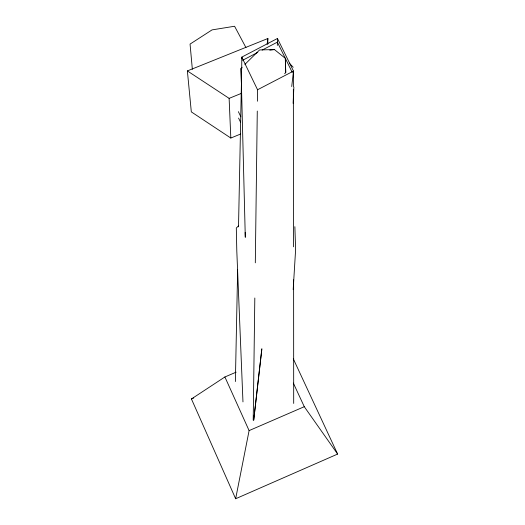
<?xml version="1.0" encoding="UTF-8"?>
<svg xmlns="http://www.w3.org/2000/svg" width="525" height="525" viewBox="0 0 525 525"><rect width="100%" height="100%" fill="white"/><g stroke="black" fill="none" stroke-linecap="round" stroke-linejoin="round"><path stroke-width="0.79" d="M277.351 45.419L277.371 42.144L262.159 50.085M277.43 41.757L277.449 38.483L241.789 57.113L241.71 68.867M267.809 44.225L267.862 38.509L187.373 70.921L191.317 111.877L230.823 138.042L240.653 134.013M253.207 420.177L254.815 298.01M255.308 262.828L257.283 111.07M257.408 101.233L257.558 89.755L241.789 57.113L241.966 58.741M235.377 381.55L237.648 269.41M238.514 226.846L241.546 77.05M293.134 103.379L293.869 87.065M293.18 289.669L295.614 249.605L294.866 226.675M261.857 348.593L253.7 420.21L261.811 349.473M291.729 86.546L293.495 71.085L277.449 38.483M267.14 44.126L267.862 38.509M293.298 358.831L337.627 454.066L235.646 498.75L249.099 430.605L224.903 376.97L236.152 372.159M284.655 73.756L285.744 72.562L285.331 58.328L274.477 49.593L259.599 49.934L244.893 64.391M245.175 232.411L245.293 237.3L241.021 68.447L242.13 67.285M238.619 225.763L236.309 228.04L236.801 250.976L242.97 401.887M235.646 498.75L191.441 398.961L224.903 376.97M242.602 60.303L257.814 52.356M257.558 89.755L293.495 71.085L293.501 86.638M249.099 430.605L304.277 406.698L337.627 454.066M191.441 398.961L193.692 397.996M187.373 70.921L229.123 98.359L241.047 93.516M269.778 50.17L274.477 49.593M289.255 63.105L293.206 67.266M245.956 47.598L234.577 26.25L212.041 29.892L190.063 44.087L192.347 69.287M277.371 42.144L292.274 72.457M238.376 111.654L240.831 116.793M238.573 118.079L240.66 122.456M293.331 383.073L304.277 406.698M229.123 98.359L230.823 138.042M285.311 58.944L285.744 72.562M241.021 68.447L241.461 85.575M293.357 89.381L293.521 246.822M293.619 279.832L293.692 403.436"/></g></svg>
